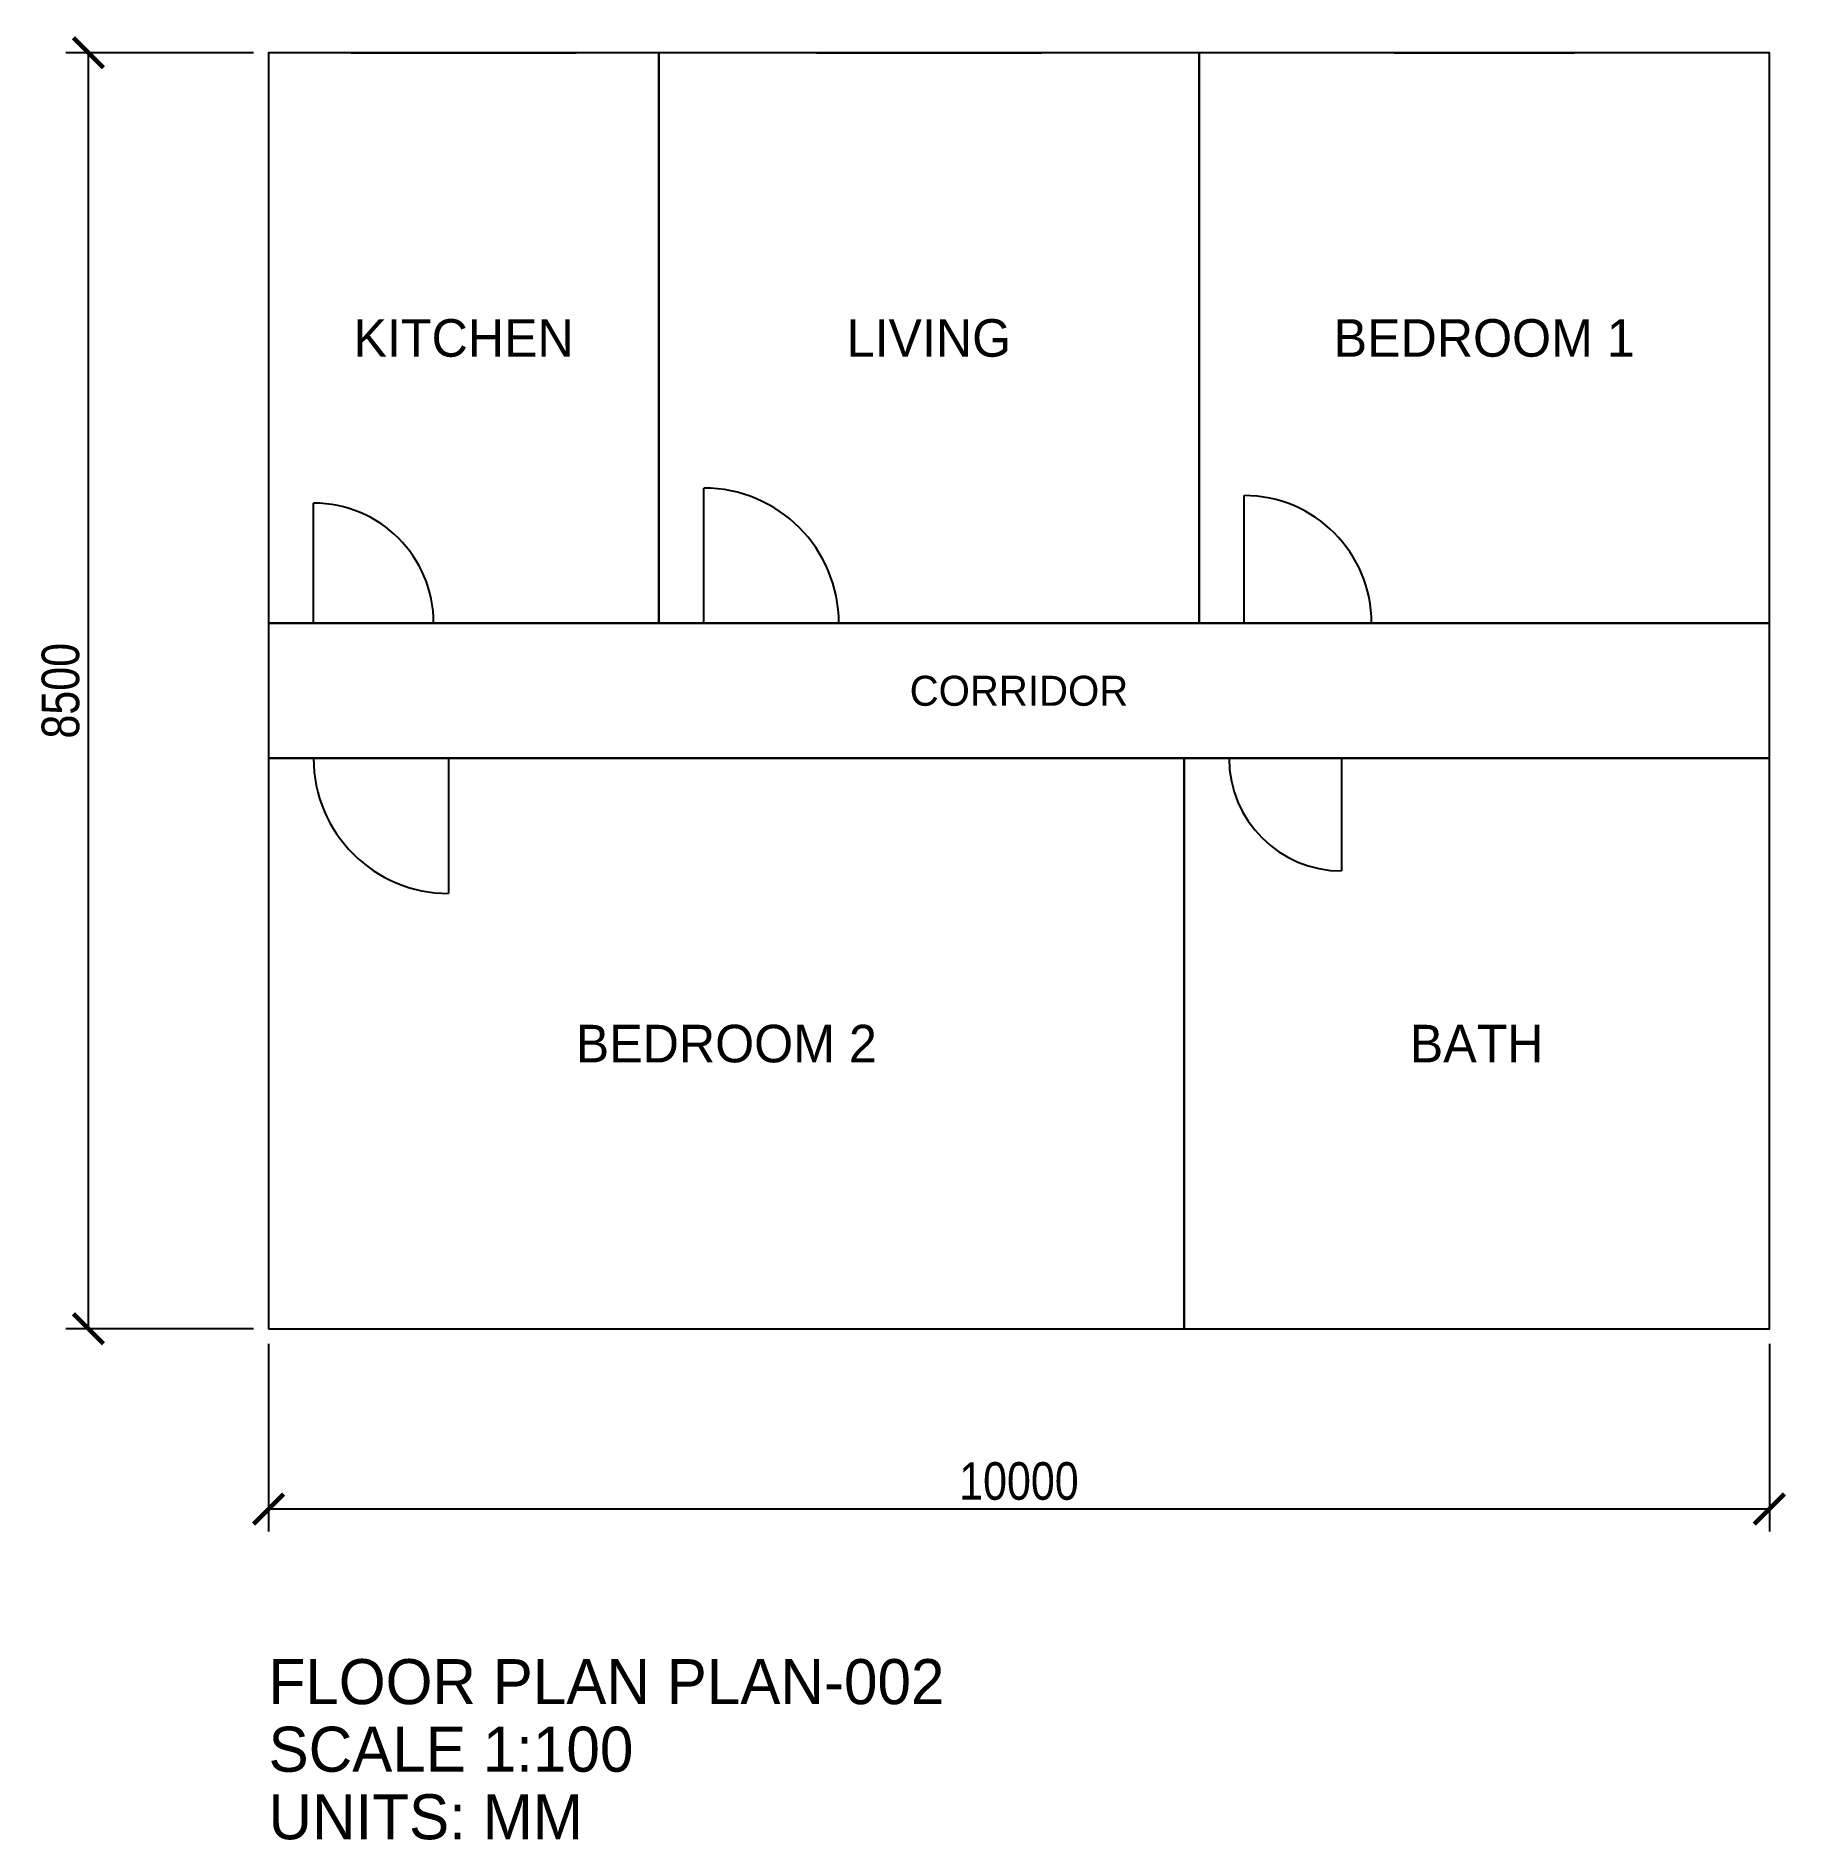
# Model space of a CAD drawing. Header units: millimetres. Extents: x -1549 to 10111, y -3404 to 8611.
import ezdxf
from ezdxf.enums import TextEntityAlignment as Align

# ---------------------------------------------------------------- set-up
doc = ezdxf.new("R2010")
doc.units = ezdxf.units.MM
for name, color, linetype in [('ANNOTATION', 6, 'Continuous'), ('CORRIDOR', 4, 'Continuous'), ('DIMENSIONS', 8, 'Continuous'), ('DOORS', 1, 'Continuous'), ('ROOM_NAMES', 170, 'Continuous'), ('ROOMS', 3, 'Continuous'), ('WALLS', 7, 'Continuous'), ('WINDOWS', 5, 'Continuous')]:
    doc.layers.add(name, color=color, linetype=linetype)
doc.styles.add('OpenSansCondensed-Light', font='OpenSansCondensed-Light.ttf')
doc.dimstyles.new('EZDXF', dxfattribs={"dimtxt": 0.25, "dimasz": 0.175, "dimexe": 0.375, "dimexo": 0.125, "dimgap": 0.1, "dimtad": 1, "dimlfac": 100, "dimzin": 12, "dimdsep": 46, "dimtxsty": 'OpenSansCondensed-Light', "dimblk": 'ARCHTICK', "dimcen": 2.5, "dimazin": 3, "dimtfac": 0.5, "dimtmove": 2, "dimatfit": 3})

# ---------------------------------------------------------------- blocks, each defined once
blk = doc.blocks.new('DOOR')
blk.add_line((0, 0), (0, 1))
blk.add_arc((0, 0), 1, 0, 90)
blk = doc.blocks.new('_ARCHTICK')
at = {"color": 0, "linetype": 'BYBLOCK', "const_width": 0.15}
blk.add_lwpolyline([(-0.5, -0.5), (0.5, 0.5)], dxfattribs=at)

msp = doc.modelspace()

# ---------------------------------------------------------------- linework, layer by layer
at = {"layer": 'CORRIDOR'}
msp.add_lwpolyline([(0, 3800), (10000, 3800), (10000, 4700), (0, 4700)], close=True, dxfattribs=at)
at = {"layer": 'ROOMS'}
for points in [[(0, 4700), (2600, 4700), (2600, 8500), (0, 8500)], [(2600, 4700), (6200, 4700), (6200, 8500), (2600, 8500)], [(6200, 4700), (10000, 4700), (10000, 8500), (6200, 8500)], [(0, 0), (6100, 0), (6100, 3800), (0, 3800)], [(6100, 0), (10000, 0), (10000, 3800), (6100, 3800)]]:
    msp.add_lwpolyline(points, close=True, dxfattribs=at)
at = {"layer": 'WALLS'}
for p, q in [((10000, 8500), (0, 8500)), ((0, 8500), (0, 0)), ((2600, 4700), (2600, 8500)), ((6200, 4700), (6200, 8500)), ((10000, 0), (10000, 8500)), ((0, 4700), (10000, 4700)), ((0, 3800), (10000, 3800)), ((6100, 0), (6100, 3800)), ((0, 0), (10000, 0))]:
    msp.add_line(p, q, dxfattribs=at)
at = {"layer": 'WINDOWS'}
for p, q in [((550, 8500), (2050, 8500)), ((3650, 8500), (5150, 8500)), ((7500, 8500), (8700, 8500)), ((2600, 0), (3500, 0)), ((7450, 0), (8650, 0))]:
    msp.add_line(p, q, dxfattribs=at)

# ---------------------------------------------------------------- block references
at = {"layer": 'DOORS'}
for p, xscale, yscale in [((2900, 4700), 900, 900), ((6500, 4700), 850, 850), ((300, 4700), 800, 800)]:
    msp.add_blockref('DOOR', p, dxfattribs=dict(at, xscale=xscale, yscale=yscale))
at = {"layer": 'DOORS', "rotation": 180}
for p, xscale, yscale in [((1200, 3800), 900, 900), ((7150, 3800), 750, 750)]:
    msp.add_blockref('DOOR', p, dxfattribs=dict(at, xscale=xscale, yscale=yscale))

# ---------------------------------------------------------------- texts
at = {"layer": 'ANNOTATION'}
for s, p in [('FLOOR PLAN PLAN-002', (0, -2500)), ('SCALE 1:100', (0, -2950)), ('UNITS: MM', (0, -3400))]:
    msp.add_text(s, height=300, dxfattribs=at).set_placement(p)
at = {"layer": 'ROOM_NAMES'}
for s, height, p in [('KITCHEN', 250, (1300, 6600)), ('LIVING', 250, (4400, 6600)), ('BEDROOM 1', 250, (8100, 6600)), ('CORRIDOR', 200, (5000, 4250)), ('BEDROOM 2', 250, (3050, 1900)), ('BATH', 250, (8050, 1900))]:
    msp.add_text(s, height=height, dxfattribs=at).set_placement(p, align=Align.MIDDLE_CENTER)

# ---------------------------------------------------------------- dimensions: what is measured, and where the dimension line sits
at = {"layer": 'DIMENSIONS'}
msp.add_linear_dim(base=(-1200, 0), p1=(0, 0), p2=(0, 8500), angle=90, dimstyle='EZDXF', override={"dimtxt": 250, "dimasz": 200, "dimexe": 150, "dimexo": 100, "dimgap": 60, "dimlfac": 1}, dxfattribs=at).render()
msp.add_linear_dim(base=(0, -1200), p1=(0, 0), p2=(10000, 0), dimstyle='EZDXF', override={"dimtxt": 250, "dimasz": 200, "dimexe": 150, "dimexo": 100, "dimgap": 60, "dimlfac": 1}, dxfattribs=at).render()

doc.saveas('drawing.dxf')
